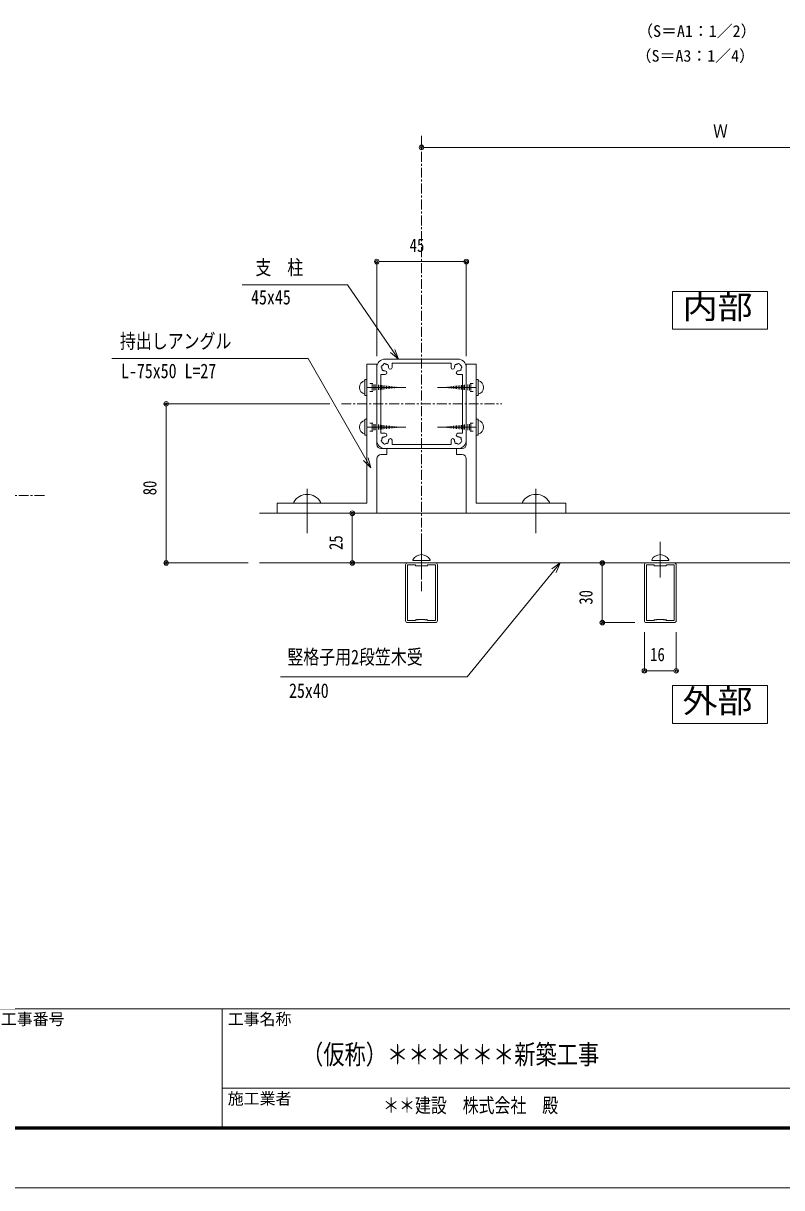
# Model space of a CAD drawing. Units: millimetres, scale not verified, with parts at other scales. Extents: x -1682 to 1682, y -1188 to 1188.
# Drawn here: x 242 to 1004, y -1188 to -17 of the extents above; entities that cross this region are included whole.
import ezdxf
from ezdxf.enums import TextEntityAlignment as Align

# ---------------------------------------------------------------- set-up
doc = ezdxf.new("R2010")
doc.units = ezdxf.units.MM
doc.header["$LTSCALE"] = 8
doc.linetypes.add('USER1', pattern=[2, 1.25, -0.25, 0.25, -0.25])
for name, color, linetype, lineweight in [('0-0_0', 7, 'Continuous', 18), ('0-1_DEFPOINTS', 5, 'Continuous', 18), ('0-4_WAKU', 7, 'Continuous', 18), ('0-6_2躯体線', 4, 'Continuous', 18), ('0-7_3中心線', 2, 'USER1', 18), ('0-8_41_U+FF71_U+FF99_U+FF90', 6, 'Continuous', 18), ('0-9_1手摺寸法', 3, 'Continuous', 18), ('0-B_P4-12', 7, 'Continuous', 18), ('0-C_4アルミ', 6, 'Continuous', 18), ('0-D_KIJUN-A', 2, 'USER1', 18)]:
    doc.layers.add(name, color=color, linetype=linetype, lineweight=lineweight)
doc.layers.add('0-2_MOJI', color=7, linetype='Continuous')
doc.styles.add('ＭＳ ゴシック', font='')
doc.styles.get('ＭＳ ゴシック').set_extended_font_data('MS Gothic')

msp = doc.modelspace()

# ---------------------------------------------------------------- linework, layer by layer
at = {"layer": '0-0_0'}
for p, q in [((644.66, -141.906), (646.96, -141.906)), ((599.66, -256.722), (601.96, -256.722)), ((685.06, -256.722), (682.76, -256.722)), ((619.078, -354.768), (613.433, -346.514)), ((385.587, -402.068), (385.587, -404.368)), ((591.36, -464.024), (586.383, -455.35)), ((572.715, -512.068), (572.715, -514.368)), ((385.587, -557.468), (385.587, -555.168)), ((572.715, -557.468), (572.715, -555.168)), ((781.795, -559.768), (775.474, -567.516)), ((824.049, -562.068), (824.049, -564.368)), ((824.049, -617.468), (824.049, -615.168)), ((868.66, -668.278), (870.96, -668.278)), ((896.06, -668.278), (893.76, -668.278))]:
    msp.add_line(p, q, dxfattribs=at)
for points in [[(613.433, -346.514), (567.934, -279.996), (461.9, -279.996)], [(611.221, -348.027), (619.078, -354.768), (615.644, -345.001)], [(586.383, -455.35), (528.295, -354.105), (331.145, -354.105)], [(584.059, -456.683), (591.36, -464.024), (588.707, -454.016)], [(773.397, -565.822), (781.795, -559.768), (777.55, -569.21)], [(775.474, -567.516), (688.265, -674.412), (500.457, -674.412)]]:
    msp.add_lwpolyline(points, dxfattribs=at)
for centre, radius in [((642.36, -141.906), 2.3), ((642.36, -141.906), 1.15), ((597.36, -256.722), 2.3), ((597.36, -256.722), 1.15), ((687.36, -256.722), 2.3), ((687.36, -256.722), 1.15), ((385.587, -399.768), 2.3), ((385.587, -399.768), 1.15), ((572.715, -509.768), 2.3), ((572.715, -509.768), 1.15), ((385.587, -559.768), 2.3), ((385.587, -559.768), 1.15), ((572.715, -559.768), 2.3), ((572.715, -559.768), 1.15), ((824.049, -559.768), 2.3), ((824.049, -559.768), 1.15), ((824.049, -619.768), 2.3), ((824.049, -619.768), 1.15), ((866.36, -668.278), 2.3), ((866.36, -668.278), 1.15), ((898.36, -668.278), 2.3), ((898.36, -668.278), 1.15)]:
    msp.add_circle(centre, radius, dxfattribs=at)
at = {"layer": '0-1_DEFPOINTS'}
msp.add_line((-1682, -1188), (1682, -1188), dxfattribs=at)
at = {"layer": '0-4_WAKU'}
for p, q in [((-1602, -1008), (1598, -1008)), ((442, -1008), (442, -1128)), ((442, -1088), (1450, -1088)), ((-1603.2, -1129.2), (1599.2, -1129.2)), ((-1602.6, -1128.6), (1598.6, -1128.6)), ((-1602, -1128), (1598, -1128)), ((-1601.4, -1127.4), (1597.4, -1127.4)), ((-1600.8, -1126.8), (1596.8, -1126.8))]:
    msp.add_line(p, q, dxfattribs=at)
at = {"layer": '0-6_2躯体線'}
for p, q in [((585.36, -375.196), (585.36, -391.196)), ((587.36, -375.196), (585.36, -375.196)), ((587.36, -383.196), (626.448, -383.196)), ((593.36, -379.196), (590.36, -379.196)), ((592.684, -379.96), (592.684, -386.432)), ((594.284, -380.14), (594.284, -386.252)), ((595.884, -380.32), (595.884, -386.072)), ((597.484, -380.499), (597.484, -385.893)), ((599.084, -380.679), (599.084, -385.713)), ((600.684, -380.859), (600.684, -385.533)), ((602.284, -381.039), (602.284, -385.353)), ((603.884, -381.218), (603.884, -385.173)), ((605.484, -381.398), (605.484, -384.994)), ((607.084, -381.578), (607.084, -384.814)), ((608.684, -381.758), (608.684, -384.634)), ((610.284, -381.938), (610.284, -384.454)), ((611.884, -382.117), (611.884, -384.275)), ((613.484, -382.297), (613.484, -384.095)), ((615.084, -382.477), (615.084, -383.915)), ((616.684, -382.657), (616.684, -383.735)), ((618.284, -382.836), (618.284, -383.556)), ((619.884, -383.016), (619.884, -383.376)), ((697.36, -383.196), (658.271, -383.196)), ((664.835, -383.016), (664.835, -383.376)), ((666.435, -382.836), (666.435, -383.556)), ((668.035, -382.657), (668.035, -383.735)), ((669.635, -382.477), (669.635, -383.915)), ((671.235, -382.297), (671.235, -384.095)), ((672.835, -382.117), (672.835, -384.275)), ((674.435, -381.938), (674.435, -384.454)), ((676.035, -381.758), (676.035, -384.634)), ((677.635, -381.578), (677.635, -384.814)), ((679.235, -381.398), (679.235, -384.994)), ((680.835, -381.218), (680.835, -385.173)), ((682.435, -381.039), (682.435, -385.353)), ((684.035, -380.859), (684.035, -385.533)), ((685.635, -380.679), (685.635, -385.713)), ((687.235, -380.499), (687.235, -385.893)), ((688.835, -380.32), (688.835, -386.072)), ((690.435, -380.14), (690.435, -386.252)), ((691.36, -379.196), (694.36, -379.196)), ((692.035, -379.96), (692.035, -386.432)), ((697.36, -375.196), (699.36, -375.196)), ((699.36, -375.196), (699.36, -391.196)), ((587.36, -391.196), (585.36, -391.196)), ((593.36, -387.196), (590.36, -387.196)), ((691.36, -387.196), (694.36, -387.196)), ((697.36, -391.196), (699.36, -391.196)), ((585.36, -415.196), (585.36, -431.196)), ((587.36, -415.196), (585.36, -415.196)), ((593.36, -419.196), (590.36, -419.196)), ((592.684, -419.96), (592.684, -426.432)), ((594.284, -420.14), (594.284, -426.252)), ((595.884, -420.32), (595.884, -426.072)), ((597.484, -420.499), (597.484, -425.893)), ((599.084, -420.679), (599.084, -425.713)), ((600.684, -420.859), (600.684, -425.533)), ((602.284, -421.039), (602.284, -425.353)), ((603.884, -421.218), (603.884, -425.173)), ((605.484, -421.398), (605.484, -424.994)), ((679.235, -421.398), (679.235, -424.994)), ((680.835, -421.218), (680.835, -425.173)), ((682.435, -421.039), (682.435, -425.353)), ((684.035, -420.859), (684.035, -425.533)), ((685.635, -420.679), (685.635, -425.713)), ((687.235, -420.499), (687.235, -425.893)), ((688.835, -420.32), (688.835, -426.072)), ((690.435, -420.14), (690.435, -426.252)), ((691.36, -419.196), (694.36, -419.196)), ((692.035, -419.96), (692.035, -426.432)), ((697.36, -415.196), (699.36, -415.196)), ((699.36, -415.196), (699.36, -431.196)), ((587.36, -431.196), (585.36, -431.196)), ((587.36, -423.196), (626.448, -423.196)), ((593.36, -427.196), (590.36, -427.196)), ((607.084, -421.578), (607.084, -424.814)), ((608.684, -421.758), (608.684, -424.634)), ((610.284, -421.938), (610.284, -424.454)), ((611.884, -422.117), (611.884, -424.275)), ((613.484, -422.297), (613.484, -424.095)), ((615.084, -422.477), (615.084, -423.915)), ((616.684, -422.657), (616.684, -423.735)), ((618.284, -422.836), (618.284, -423.556)), ((619.884, -423.016), (619.884, -423.376)), ((697.36, -423.196), (658.271, -423.196)), ((664.835, -423.016), (664.835, -423.376)), ((666.435, -422.836), (666.435, -423.556)), ((668.035, -422.657), (668.035, -423.735)), ((669.635, -422.477), (669.635, -423.915)), ((671.235, -422.297), (671.235, -424.095)), ((672.835, -422.117), (672.835, -424.275)), ((674.435, -421.938), (674.435, -424.454)), ((676.035, -421.758), (676.035, -424.634)), ((677.635, -421.578), (677.635, -424.814)), ((691.36, -427.196), (694.36, -427.196)), ((697.36, -431.196), (699.36, -431.196)), ((527.36, -529.649), (527.36, -485.135)), ((757.36, -529.649), (757.36, -485.135)), ((513.86, -498.768), (513.86, -499.768)), ((513.86, -499.768), (540.86, -499.768)), ((540.86, -498.768), (540.86, -499.768)), ((743.86, -498.768), (743.86, -499.768)), ((770.86, -499.768), (743.86, -499.768)), ((770.86, -498.768), (770.86, -499.768)), ((642.36, -538.663), (642.36, -574.274)), ((882.36, -538.663), (882.36, -574.274)), ((633.72, -556.528), (633.72, -557.168)), ((633.72, -557.168), (651, -557.168)), ((651, -556.528), (651, -557.168)), ((873.72, -556.528), (873.72, -557.168)), ((873.72, -557.168), (891, -557.168)), ((891, -556.528), (891, -557.168))]:
    msp.add_line(p, q, dxfattribs=at)
for centre, radius, start, end in [((586.938, -383.196), 6.981, 103.06705, 256.93295), ((697.781, -383.196), 6.981, 283.06705, 76.93295), ((586.938, -423.196), 6.981, 103.06705, 256.93295), ((697.781, -423.196), 6.981, 283.06705, 76.93295), ((527.36, -506.158), 15.391, 28.69866, 151.30134), ((757.36, -506.158), 15.391, 28.69866, 151.30134), ((642.36, -561.258), 9.85, 28.69866, 151.30134), ((882.36, -561.258), 9.85, 28.69866, 151.30134)]:
    msp.add_arc(centre, radius, start, end, dxfattribs=at)
at = {"layer": '0-7_3中心線'}
for p, q in [((642.36, -130.25), (642.36, -589.768)), ((561.746, -399.768), (722.973, -399.768))]:
    msp.add_line(p, q, dxfattribs=at)
at = {"layer": '0-8_41_U+FF71_U+FF99_U+FF90'}
for p, q in [((597.36, -359.768), (597.36, -440.587)), ((678.96, -354.768), (605.76, -354.768)), ((612.76, -358.768), (612.76, -363.168)), ((671.96, -358.768), (612.76, -358.768)), ((671.96, -358.768), (671.96, -363.168)), ((687.36, -359.768), (687.36, -440.587)), ((597.36, -363.168), (597.36, -436.368)), ((605.76, -370.168), (601.36, -370.168)), ((601.36, -370.168), (601.36, -429.368)), ((678.96, -370.168), (683.36, -370.168)), ((683.36, -370.168), (683.36, -429.368)), ((687.36, -363.168), (687.36, -436.368)), ((605.76, -429.368), (601.36, -429.368)), ((678.96, -429.368), (683.36, -429.368)), ((678.96, -444.768), (605.76, -444.768)), ((612.76, -440.768), (612.76, -436.368)), ((671.96, -440.768), (612.76, -440.768)), ((671.96, -440.768), (671.96, -436.368)), ((479.535, -509.768), (1402.36, -509.768)), ((479.535, -559.768), (1402.36, -559.768)), ((626.36, -617.768), (626.36, -561.768)), ((628.36, -559.768), (656.36, -559.768)), ((628.36, -617.768), (628.36, -561.768)), ((628.36, -561.768), (635.96, -561.768)), ((656.36, -561.768), (648.76, -561.768)), ((656.36, -617.768), (656.36, -561.768)), ((658.36, -617.768), (658.36, -561.768)), ((866.36, -617.768), (866.36, -561.768)), ((868.36, -559.768), (896.36, -559.768)), ((868.36, -617.768), (868.36, -561.768)), ((868.36, -561.768), (875.96, -561.768)), ((896.36, -561.768), (888.76, -561.768)), ((896.36, -617.768), (896.36, -561.768)), ((898.36, -617.768), (898.36, -561.768)), ((636.36, -562.168), (636.36, -562.368)), ((636.96, -562.714), (637.16, -562.599)), ((637.56, -562.599), (637.76, -562.714)), ((638.36, -562.599), (638.16, -562.714)), ((639.052, -562.768), (638.76, -562.599)), ((645.667, -562.768), (639.052, -562.768)), ((645.667, -562.768), (642.36, -562.768)), ((645.667, -562.768), (645.96, -562.599)), ((646.36, -562.599), (646.56, -562.714)), ((647.16, -562.599), (646.96, -562.714)), ((647.76, -562.714), (647.56, -562.599)), ((648.36, -562.168), (648.36, -562.368)), ((876.36, -562.168), (876.36, -562.368)), ((876.96, -562.714), (877.16, -562.599)), ((877.56, -562.599), (877.76, -562.714)), ((878.36, -562.599), (878.16, -562.714)), ((879.052, -562.768), (878.76, -562.599)), ((885.667, -562.768), (879.052, -562.768)), ((885.667, -562.768), (882.36, -562.768)), ((885.667, -562.768), (885.96, -562.599)), ((886.36, -562.599), (886.56, -562.714)), ((887.16, -562.599), (886.96, -562.714)), ((887.76, -562.714), (887.56, -562.599)), ((888.36, -562.168), (888.36, -562.368)), ((628.36, -617.768), (635.96, -617.768)), ((628.36, -619.768), (656.36, -619.768)), ((636.36, -617.368), (636.36, -617.168)), ((636.96, -616.821), (637.16, -616.937)), ((637.56, -616.937), (637.76, -616.821)), ((638.36, -616.937), (638.16, -616.821)), ((639.052, -616.768), (638.76, -616.937)), ((645.667, -616.768), (639.052, -616.768)), ((645.667, -616.768), (642.36, -616.768)), ((645.667, -616.768), (645.96, -616.937)), ((646.36, -616.937), (646.56, -616.821)), ((647.16, -616.937), (646.96, -616.821)), ((647.76, -616.821), (647.56, -616.937)), ((648.36, -617.368), (648.36, -617.168)), ((656.36, -617.768), (648.76, -617.768)), ((868.36, -617.768), (875.96, -617.768)), ((868.36, -619.768), (896.36, -619.768)), ((876.36, -617.368), (876.36, -617.168)), ((876.96, -616.821), (877.16, -616.937)), ((877.56, -616.937), (877.76, -616.821)), ((878.36, -616.937), (878.16, -616.821)), ((879.052, -616.768), (878.76, -616.937)), ((885.667, -616.768), (879.052, -616.768)), ((885.667, -616.768), (882.36, -616.768)), ((885.667, -616.768), (885.96, -616.937)), ((886.36, -616.937), (886.56, -616.821)), ((887.16, -616.937), (886.96, -616.821)), ((887.76, -616.821), (887.56, -616.937)), ((888.36, -617.368), (888.36, -617.168)), ((896.36, -617.768), (888.76, -617.768))]:
    msp.add_line(p, q, dxfattribs=at)
for points in [[(601.541, -444.768), (607.36, -444.768), (607.36, -450.768), (601.541, -450.768)], [(683.179, -444.768), (677.36, -444.768), (677.36, -450.768), (683.179, -450.768)], [(597.36, -454.949), (597.36, -509.768), (497.36, -509.768)], [(687.36, -454.949), (687.36, -509.768), (787.36, -509.768)]]:
    msp.add_lwpolyline(points, dxfattribs=at)
for centre, radius, start, end in [((605.76, -363.168), 8.4, 90, 180), ((602.862, -362.391), 1, 165, 232.97569), ((602.862, -362.391), 1, 97.02431, 165), ((605.76, -363.168), 3.5, 135, 149.64111), ((605.76, -363.168), 3.5, 120.35889, 135), ((604.983, -360.27), 1, 105, 172.97569), ((604.983, -360.27), 1, 37.02431, 105), ((605.76, -363.168), 3.5, 75, 89.64111), ((605.76, -363.168), 3.5, 60.35889, 75), ((607.881, -361.046), 1, 45, 112.97569), ((607.881, -361.046), 1, 337.02431, 45), ((605.76, -363.168), 3.5, 15, 29.64111), ((605.76, -363.168), 3.5, 0.35889, 15), ((678.96, -363.168), 3.5, 165, 179.64111), ((678.96, -363.168), 3.5, 150.35889, 165), ((676.838, -361.046), 1, 135, 202.97569), ((676.838, -361.046), 1, 67.02431, 135), ((678.96, -363.168), 3.5, 105, 119.64111), ((678.96, -363.168), 3.5, 90.35889, 105), ((679.736, -360.27), 1, 75, 142.97569), ((678.96, -363.168), 8.4, 0, 90), ((679.736, -360.27), 1, 7.02431, 75), ((678.96, -363.168), 3.5, 45, 59.64111), ((678.96, -363.168), 3.5, 30.35889, 45), ((681.857, -362.391), 1, 15, 82.97569), ((681.857, -362.391), 1, 307.02431, 15), ((605.76, -363.168), 3.5, 180.35889, 195), ((605.76, -363.168), 3.5, 195, 209.64111), ((603.638, -365.289), 1, 157.02431, 225), ((603.638, -365.289), 1, 225, 292.97569), ((605.76, -363.168), 3.5, 240.35889, 255), ((605.76, -363.168), 3.5, 255, 270), ((605.76, -368.418), 1.75, 270, 90), ((611.01, -363.168), 1.75, 180, 0), ((673.71, -363.168), 1.75, 180, 360), ((678.96, -368.418), 1.75, 90, 270), ((678.96, -363.168), 3.5, 270, 285), ((678.96, -363.168), 3.5, 285, 299.64111), ((681.081, -365.289), 1, 247.02431, 315), ((681.081, -365.289), 1, 315, 22.97569), ((678.96, -363.168), 3.5, 330.35889, 345), ((678.96, -363.168), 3.5, 345, 359.64111), ((603.638, -434.246), 1, 67.02431, 135), ((605.76, -436.368), 3.5, 105, 119.64111), ((605.76, -436.368), 3.5, 90, 105), ((605.76, -431.118), 1.75, 270, 90), ((678.96, -431.118), 1.75, 90, 270), ((678.96, -436.368), 3.5, 75, 90), ((678.96, -436.368), 3.5, 60.35889, 75), ((681.081, -434.246), 1, 45, 112.97569), ((605.76, -436.368), 8.4, 180, 270), ((601.541, -440.587), 4.181, 180, 270), ((602.862, -437.144), 1, 127.02431, 195), ((602.862, -437.144), 1, 195, 262.97569), ((605.76, -436.368), 3.5, 165, 179.64111), ((605.76, -436.368), 3.5, 150.35889, 165), ((603.638, -434.246), 1, 135, 202.97569), ((605.76, -436.368), 3.5, 210.35889, 225), ((605.76, -436.368), 3.5, 225, 239.64111), ((604.983, -439.266), 1, 187.02431, 255), ((604.983, -439.266), 1, 255, 322.97569), ((605.76, -436.368), 3.5, 270.35889, 285), ((605.76, -436.368), 3.5, 285, 299.64111), ((607.881, -438.489), 1, 247.02431, 315), ((607.881, -438.489), 1, 315, 22.97569), ((605.76, -436.368), 3.5, 330.35889, 345), ((605.76, -436.368), 3.5, 345, 359.64111), ((611.01, -436.368), 1.75, 360, 180), ((673.71, -436.368), 1.75, 0, 180), ((678.96, -436.368), 3.5, 180.35889, 195), ((678.96, -436.368), 3.5, 195, 209.64111), ((676.838, -438.489), 1, 157.02431, 225), ((676.838, -438.489), 1, 225, 292.97569), ((678.96, -436.368), 3.5, 240.35889, 255), ((678.96, -436.368), 3.5, 255, 269.64111), ((679.736, -439.266), 1, 217.02431, 285), ((678.96, -436.368), 8.4, 270, 360), ((679.736, -439.266), 1, 285, 352.97569), ((678.96, -436.368), 3.5, 300.35889, 315), ((678.96, -436.368), 3.5, 315, 329.64111), ((681.081, -434.246), 1, 337.02431, 45), ((681.857, -437.144), 1, 277.02431, 345), ((678.96, -436.368), 3.5, 15, 29.64111), ((678.96, -436.368), 3.5, 0.35889, 15), ((681.857, -437.144), 1, 345, 52.97569), ((683.179, -440.587), 4.181, 270, 0), ((601.541, -454.949), 4.181, 90, 180), ((683.179, -454.949), 4.181, 0, 90), ((628.36, -561.768), 2, 90, 180), ((635.96, -562.168), 0.4, 360, 90), ((648.76, -562.168), 0.4, 90, 180), ((656.36, -561.768), 2, 0, 90), ((868.36, -561.768), 2, 90, 180), ((875.96, -562.168), 0.4, 360, 90), ((888.76, -562.168), 0.4, 90, 180), ((896.36, -561.768), 2, 0, 90), ((636.76, -562.368), 0.4, 180, 300), ((637.36, -562.945), 0.4, 60, 120), ((637.96, -562.368), 0.4, 240, 300), ((638.56, -562.945), 0.4, 60, 120), ((646.16, -562.945), 0.4, 60, 120), ((646.76, -562.368), 0.4, 240, 300), ((647.36, -562.945), 0.4, 60, 120), ((647.96, -562.368), 0.4, 240, 0), ((876.76, -562.368), 0.4, 180, 300), ((877.36, -562.945), 0.4, 60, 120), ((877.96, -562.368), 0.4, 240, 300), ((878.56, -562.945), 0.4, 60, 120), ((886.16, -562.945), 0.4, 60, 120), ((886.76, -562.368), 0.4, 240, 300), ((887.36, -562.945), 0.4, 60, 120), ((887.96, -562.368), 0.4, 240, 0), ((628.36, -617.768), 2, 180, 270), ((635.96, -617.368), 0.4, 270, 0), ((636.76, -617.168), 0.4, 60, 180), ((637.36, -616.59), 0.4, 240, 300), ((637.96, -617.168), 0.4, 60, 120), ((638.56, -616.59), 0.4, 240, 300), ((646.16, -616.59), 0.4, 240, 300), ((646.76, -617.168), 0.4, 60, 120), ((647.36, -616.59), 0.4, 240, 300), ((647.96, -617.168), 0.4, 0, 120), ((648.76, -617.368), 0.4, 180, 270), ((656.36, -617.768), 2, 270, 0), ((868.36, -617.768), 2, 180, 270), ((875.96, -617.368), 0.4, 270, 0), ((876.76, -617.168), 0.4, 60, 180), ((877.36, -616.59), 0.4, 240, 300), ((877.96, -617.168), 0.4, 60, 120), ((878.56, -616.59), 0.4, 240, 300), ((886.16, -616.59), 0.4, 240, 300), ((886.76, -617.168), 0.4, 60, 120), ((887.36, -616.59), 0.4, 240, 300), ((887.96, -617.168), 0.4, 0, 120), ((888.76, -617.368), 0.4, 180, 270), ((896.36, -617.768), 2, 270, 0)]:
    msp.add_arc(centre, radius, start, end, dxfattribs=at)
at = {"layer": '0-9_1手摺寸法'}
for p, q in [((642.36, -141.75), (642.36, -141.906)), ((646.96, -141.906), (1237.76, -141.906)), ((597.36, -351.668), (597.36, -256.722)), ((682.76, -256.722), (601.96, -256.722)), ((687.36, -351.668), (687.36, -256.722)), ((550.246, -399.768), (385.587, -399.768)), ((385.587, -404.368), (385.587, -555.168)), ((597.349, -509.768), (572.715, -509.768)), ((572.715, -514.368), (572.715, -555.168)), ((468.035, -559.768), (385.587, -559.768)), ((597.349, -559.768), (572.715, -559.768)), ((857.86, -559.768), (824.049, -559.768)), ((824.049, -564.368), (824.049, -615.168)), ((856.86, -619.768), (824.049, -619.768)), ((866.36, -629.268), (866.36, -668.278)), ((898.36, -629.268), (898.36, -668.278)), ((870.96, -668.278), (893.76, -668.278))]:
    msp.add_line(p, q, dxfattribs=at)
at = {"layer": '0-B_P4-12'}
for p, q in [((894.697, -286.723), (894.697, -324.733)), ((894.697, -683.056), (894.697, -721.067))]:
    msp.add_line(p, q, dxfattribs=at)
for points in [[(894.697, -324.733), (990.022, -324.733), (990.022, -286.723), (894.697, -286.723)], [(894.697, -721.066), (990.022, -721.066), (990.022, -683.056), (894.697, -683.056)]]:
    msp.add_lwpolyline(points, dxfattribs=at)
at = {"layer": '0-C_4アルミ'}
for p, q in [((587.36, -359.768), (597.36, -359.768)), ((587.36, -359.768), (587.36, -499.768)), ((697.36, -359.768), (687.36, -359.768)), ((697.36, -359.768), (697.36, -499.768)), ((497.36, -499.768), (497.36, -509.768)), ((587.36, -499.768), (497.36, -499.768)), ((697.36, -499.768), (787.36, -499.768)), ((787.36, -499.768), (787.36, -509.768))]:
    msp.add_line(p, q, dxfattribs=at)
at = {"layer": '0-D_KIJUN-A'}
msp.add_line((-1362.66, -491.773), (264.192, -491.773), dxfattribs=at)

# ---------------------------------------------------------------- texts
at = {"layer": '0-0_0', "style": 'ＭＳ ゴシック'}
for s, p in [('（S＝A1：1／2）', (859.163, -34.279)), ('（S＝A3：1／4）', (857.639, -59.187))]:
    msp.add_text(s, height=11.73, dxfattribs=at).set_placement(p, align=Align.BOTTOM_LEFT)
at = {"layer": '0-0_0', "style": 'ＭＳ ゴシック', "width": 0.8}
for s, height, p in [('支\u3000柱', 14.66, (475.401, -274.293)), ('45x45', 14.66, (470.969, -304.226)), ('持出しアングル', 14.66, (339.177, -348.402)), ('L-75x50 L=27', 14.66, (340.213, -378.334)), ('竪格子用2段笠木受', 14.66, (507.498, -665.973)), ('25x40', 14.66, (509.124, -699.83)), ('（仮称）＊＊＊＊＊＊新築工事', 19.55, (522.245, -1069.614)), ('＊＊建設\u3000株式会社\u3000殿', 14.66, (603.728, -1116.921))]:
    msp.add_text(s, height=height, dxfattribs=at).set_placement(p, align=Align.BOTTOM_LEFT)
at = {"layer": '0-2_MOJI', "style": 'ＭＳ ゴシック'}
for s, p in [('工事番号', (219.507, -1027.794)), ('工事名称', (447.507, -1027.794)), ('施工業者', (447.507, -1107.794))]:
    msp.add_text(s, height=11.73, dxfattribs=at).set_placement(p, align=Align.BOTTOM_LEFT)
at = {"layer": '0-9_1手摺寸法', "color": 7, "style": 'ＭＳ ゴシック', "width": 0.8}
for s, p in [('Ｗ', (935.49, -136.156)), ('45', (630.443, -250.972)), ('16', (872.196, -662.528))]:
    msp.add_text(s, height=13.49, dxfattribs=at).set_placement(p, align=Align.BOTTOM_LEFT)
for s, p in [('80', (379.837, -491.684)), ('25', (566.965, -546.684)), ('30', (818.299, -601.684))]:
    msp.add_text(s, height=13.49, rotation=90, dxfattribs=at).set_placement(p, align=Align.BOTTOM_LEFT)
at = {"layer": '0-B_P4-12', "style": 'ＭＳ ゴシック', "width": 1.1}
for s, p in [('内部', (904.756, -321.1)), ('外部', (904.756, -717.434))]:
    msp.add_text(s, height=23.46, dxfattribs=at).set_placement(p, align=Align.BOTTOM_LEFT)

doc.saveas('drawing.dxf')
